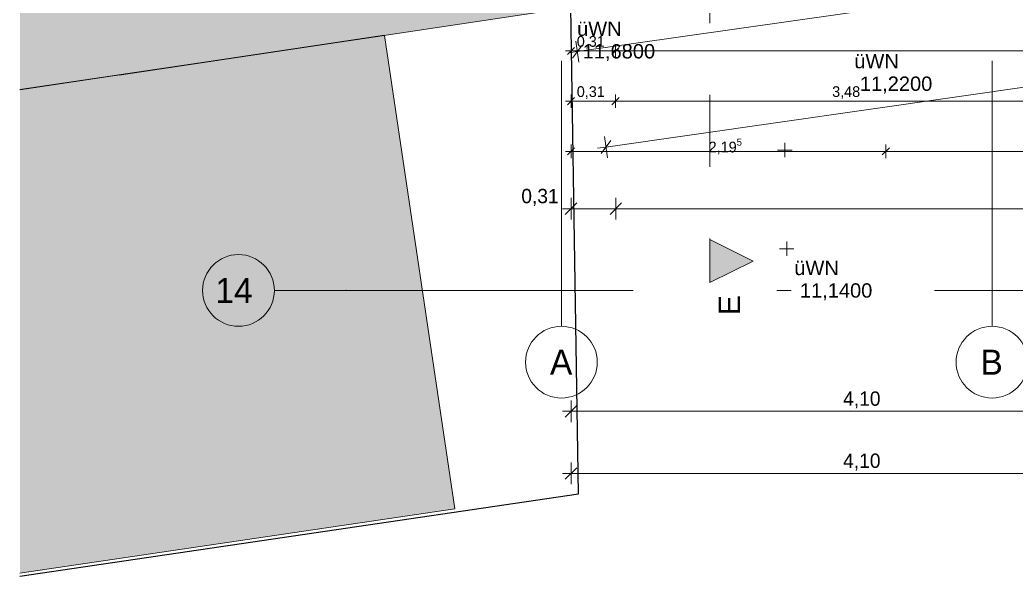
# Model space of a CAD drawing. Header units: metres. Extents: x -4 to 206, y -18 to 45.
# Drawn here: x 29.53 to 36.47, y -18 to -14.12 of the extents above; entities that cross this region are included whole.
import ezdxf

# ---------------------------------------------------------------- set-up
doc = ezdxf.new("R2010")
doc.units = ezdxf.units.M
doc.header["$MEASUREMENT"] = 0
doc.linetypes.add('Achse', pattern=[0.004, 0.002, -0.001, 0, -0.001])
doc.linetypes.add('Untersicht', pattern=[0.001, 0.0005, -0.0005])
for name, color, linetype in [('2._1.DG PP STG2_5_000 Achsraster', 7, 'Continuous'), ('2._1.DG PP STG2_5_725 Nachbarbebauung', 7, 'Continuous'), ('2._1.DG PP STG2_5_851 Marker Schnitt', 7, 'Continuous'), ('2._1.DG PP STG2_5_910 Allgemein Lageplan Höhen', 7, 'Continuous'), ('2._1.DG PP STG2_5_950 Polierplan Bemaßung', 7, 'Continuous'), ('2._1.DG PP STG2_5_Neubau_840 Baulinien', 7, 'Continuous')]:
    doc.layers.add(name, color=color, linetype=linetype)
doc.styles.add('ERSTELLTER_STIL_1', font='arial.ttf')
doc.styles.add('ERSTELLTER_STIL_2', font='')
doc.styles.get('ERSTELLTER_STIL_2').set_extended_font_data('Eurostile')

msp = doc.modelspace()

# ---------------------------------------------------------------- hatches: boundary and pattern name
at = {"layer": '2._1.DG PP STG2_5_725 Nachbarbebauung', "linetype": 'Continuous', "lineweight": 0, "true_color": 0x1f1f1f}
for points in [[(33.3596, -4.0618), (29.5275, -4.632), (29.5275, -14.6052), (32.0677, -14.2249), (30.2188, -14.5019), (33.3665, -14.0306)], [(29.5275, -17.9753), (32.5563, -17.5264), (32.0675, -14.2268), (29.5275, -14.603)]]:
    msp.add_hatch(color=250, dxfattribs=at).paths.add_polyline_path(points)
at = {"layer": '2._1.DG PP STG2_5_851 Marker Schnitt', "linetype": 'Continuous', "lineweight": 0, "true_color": 0x000000}
msp.add_hatch(color=18, dxfattribs=at).paths.add_polyline_path([(34.335, -15.9487), (34.635, -15.7987), (34.335, -15.6487)])

# ---------------------------------------------------------------- linework, layer by layer
at = {"layer": '2._1.DG PP STG2_5_000 Achsraster', "color": 5, "linetype": 'Achse', "lineweight": 0, "ltscale": 1000}
for p, q in [((33.3, 1.9963), (33.3, -16.0037)), ((36.3, 1.9963), (36.3, -16.0037)), ((31.8, -16.0037), (31.3, -16.0037)), ((31.8, -16.0037), (54.3, -16.0037)), ((33.3, -16.0037), (33.3, -16.0037)), ((33.3, -16.0037), (33.3, -16.2537)), ((36.3, -16.0037), (36.3, -16.0037)), ((36.3, -16.0037), (36.3, -16.2537))]:
    msp.add_line(p, q, dxfattribs=at)
at = {"layer": '2._1.DG PP STG2_5_000 Achsraster', "color": 5, "linetype": 'Continuous', "lineweight": 0, "ltscale": 1000}
for centre in [(31.05, -16.0037), (33.3, -16.5037), (36.3, -16.5037)]:
    msp.add_circle(centre, 0.25, dxfattribs=at)
at = {"layer": '2._1.DG PP STG2_5_000 Achsraster', "color": 5, "linetype": 'Achse', "lineweight": 0, "ltscale": 1000}
for p in [(31.8, -16.0037), (31.8, -16.0037), (33.3, -16.0037), (36.3, -16.0037)]:
    msp.add_point(p, dxfattribs=at)
at = {"layer": '2._1.DG PP STG2_5_725 Nachbarbebauung', "color": 8, "linetype": 'Continuous', "lineweight": 13, "ltscale": 1000, "flags": 128}
for points in [[(29.5275, -14.6052), (32.0677, -14.2249), (30.2188, -14.5019), (33.3665, -14.0306), (33.3596, -4.0618), (29.5275, -4.632)], [(29.5275, -17.9753), (32.5563, -17.5264), (32.0675, -14.2268), (29.5275, -14.603)]]:
    msp.add_lwpolyline(points, dxfattribs=at)
at = {"layer": '2._1.DG PP STG2_5_851 Marker Schnitt', "color": 7, "linetype": 'Untersicht', "lineweight": 13, "ltscale": 1000}
msp.add_line((34.335, 1.3588), (34.335, -15.6487), dxfattribs=at)
at = {"layer": '2._1.DG PP STG2_5_851 Marker Schnitt', "color": 7, "linetype": 'Continuous', "lineweight": 13, "ltscale": 1000, "flags": 128}
msp.add_lwpolyline([(34.335, -15.9487), (34.335, -15.6487), (34.635, -15.7987)], close=True, dxfattribs=at)
at = {"layer": '2._1.DG PP STG2_5_910 Allgemein Lageplan Höhen', "color": 7, "linetype": 'Continuous', "lineweight": 13, "ltscale": 1000}
for p, q in [((34.8565, -15.0751), (34.8565, -14.9751)), ((34.8065, -15.0251), (34.9065, -15.0251)), ((34.8702, -15.7636), (34.8702, -15.6636)), ((34.8202, -15.7136), (34.9202, -15.7136))]:
    msp.add_line(p, q, dxfattribs=at)
at = {"layer": '2._1.DG PP STG2_5_950 Polierplan Bemaßung', "color": 1, "linetype": 'Continuous', "lineweight": 13, "ltscale": 1000, "true_color": 0xfb0106}
for p, q in [((33.4108, -14.339), (52.1926, -11.6374)), ((52.3087, -12.3184), (33.61, -15.0043)), ((33.4447, -14.2938), (33.3769, -14.3843)), ((33.4215, -14.4133), (33.4002, -14.2648)), ((33.3514, -14.3476), (33.4108, -14.339)), ((33.6439, -14.9591), (33.5761, -15.0496)), ((33.5993, -14.9301), (33.6207, -15.0786)), ((33.61, -15.0043), (33.5506, -15.0129)), ((33.367, -16.9212), (33.367, -16.7712)), ((33.307, -16.8462), (33.367, -16.8462)), ((33.407, -16.8062), (33.327, -16.8862)), ((33.367, -16.8462), (37.465, -16.8462)), ((33.367, -17.3544), (33.367, -17.2044)), ((33.307, -17.2794), (33.367, -17.2794)), ((33.407, -17.2394), (33.327, -17.3194)), ((33.367, -17.2794), (37.465, -17.2794))]:
    msp.add_line(p, q, dxfattribs=at)
at = {"layer": '2._1.DG PP STG2_5_950 Polierplan Bemaßung', "color": 7, "linetype": 'Continuous', "lineweight": 13, "ltscale": 1000}
for p, q in [((33.3669, -14.3809), (33.3669, -14.2872)), ((33.6769, -14.3809), (33.6769, -14.2872)), ((33.3294, -14.3341), (33.3669, -14.3341)), ((33.3919, -14.3091), (33.3419, -14.3591)), ((33.3669, -14.3341), (33.6769, -14.3341)), ((33.7019, -14.3091), (33.6519, -14.3591)), ((33.6769, -14.3341), (39.935, -14.3341)), ((33.3669, -14.7309), (33.3669, -14.6372)), ((33.6769, -14.7309), (33.6769, -14.6372)), ((33.3294, -14.6841), (33.3669, -14.6841)), ((33.3919, -14.6591), (33.3419, -14.7091)), ((33.3669, -14.6841), (33.6769, -14.6841)), ((33.7019, -14.6591), (33.6519, -14.7091)), ((33.6769, -14.6841), (37.155, -14.6841)), ((33.3669, -15.0809), (33.3669, -14.9872)), ((35.56, -15.0809), (35.56, -14.9872)), ((33.3294, -15.0341), (33.3669, -15.0341)), ((33.3919, -15.0091), (33.3419, -15.0591)), ((33.3669, -15.0341), (35.56, -15.0341)), ((35.585, -15.0091), (35.535, -15.0591)), ((35.56, -15.0341), (42.965, -15.0341)), ((33.4069, -15.3941), (33.3269, -15.4741)), ((33.3669, -15.5091), (33.3669, -15.3591)), ((33.719, -15.3941), (33.639, -15.4741)), ((33.679, -15.5091), (33.679, -15.3591)), ((33.3069, -15.4341), (33.3669, -15.4341)), ((33.3669, -15.4341), (33.679, -15.4341)), ((33.679, -15.4341), (42.655, -15.4341))]:
    msp.add_line(p, q, dxfattribs=at)
at = {"layer": '2._1.DG PP STG2_5_Neubau_840 Baulinien', "color": 1, "linetype": 'Continuous', "lineweight": 25, "ltscale": 1000, "true_color": 0xfb0106, "flags": 128}
msp.add_lwpolyline([(29.5275, -17.9951), (33.4189, -17.4224), (33.3665, -14.0306), (52.1486, -11.3318), (57.2775, -10.5132)], dxfattribs=at)

# ---------------------------------------------------------------- texts
at = {"layer": '2._1.DG PP STG2_5_000 Achsraster', "color": 5, "linetype": 'Continuous', "lineweight": 0, "char_height": 0.175, "attachment_point": 1, "style": 'ERSTELLTER_STIL_2'}
for s, insert in [('\\A1;{\\pql;\\pt0;\\fEurostile|b0|i0|c0|p0;\\W1.000000;14}', (30.889, -15.9162)), ('\\A1;{\\pql;\\pt0;\\fEurostile|b0|i0|c0|p0;\\W1.000000;A}', (33.2201, -16.4162)), ('\\A1;{\\pql;\\pt0;\\fEurostile|b0|i0|c0|p0;\\W1.000000;B}', (36.2191, -16.4162))]:
    msp.add_mtext(s, dxfattribs=dict(at, insert=insert))
at = {"layer": '2._1.DG PP STG2_5_851 Marker Schnitt', "color": 7, "linetype": 'Continuous', "lineweight": 13, "insert": (34.545, -16.1759), "char_height": 0.15, "attachment_point": 7, "rotation": 90, "style": 'ERSTELLTER_STIL_1'}
msp.add_mtext('\\A1;{\\pql;\\pt0;\\fArial|b0|i0|c0|p0;\\W1.000000;E}', dxfattribs=at)
at = {"layer": '2._1.DG PP STG2_5_910 Allgemein Lageplan Höhen', "color": 7, "linetype": 'Continuous', "lineweight": 13, "char_height": 0.1, "attachment_point": 1, "style": 'ERSTELLTER_STIL_1'}
for s, insert in [('\\A1;{\\pql;\\fArial|b0|i0|c0|p0;\\W1.000000;üWN}', (33.4091, -14.1291)), ('\\A1;{\\pql;\\fArial|b0|i0|c0|p0;\\W1.000000; 11,6800}', (33.4091, -14.2863)), ('\\A1;{\\pql;\\fArial|b0|i0|c0|p0;\\W1.000000;üWN}', (35.3403, -14.3551)), ('\\A1;{\\pql;\\fArial|b0|i0|c0|p0;\\W1.000000; 11,2200}', (35.3403, -14.5123)), ('\\A1;{\\pql;\\fArial|b0|i0|c0|p0;\\W1.000000;üWN}', (34.9224, -15.7968)), ('\\A1;{\\pql;\\fArial|b0|i0|c0|p0;\\W1.000000; 11,1400}', (34.9224, -15.9539))]:
    msp.add_mtext(s, dxfattribs=dict(at, insert=insert))
at = {"layer": '2._1.DG PP STG2_5_950 Polierplan Bemaßung', "color": 7, "linetype": 'Continuous', "lineweight": 13, "attachment_point": 7, "style": 'ERSTELLTER_STIL_2'}
for s, insert, char_height, width in [('\\A1;{\\pql;\\fEurostile|b0|i0|c0|p0;\\W1.000000;0,31}', (33.407, -14.3191), 0.075, 0.22978), ('\\A1;{\\pql;\\fEurostile|b0|i0|c0|p0;\\W1.000000;0,31}', (33.407, -14.6691), 0.075, 0.22978), ('\\A1;{\\pql;\\fEurostile|b0|i0|c0|p0;\\W1.000000;3,48}', (35.1862, -14.6691), 0.075, 0.22978), ('\\A1;{\\pql;\\fEurostile|b0|i0|c0|p0;\\W1.000000;0,31}', (33.0205, -15.4141), 0.1, 0.306373)]:
    msp.add_mtext(s, dxfattribs=dict(at, insert=insert, char_height=char_height, width=width))
at = {"layer": '2._1.DG PP STG2_5_950 Polierplan Bemaßung', "color": 7, "linetype": 'Continuous', "lineweight": 13, "insert": (34.3258, -15.0633), "char_height": 0.075, "attachment_point": 7, "style": 'ERSTELLTER_STIL_2'}
msp.add_mtext('\\A1;{\\pql;\\fEurostile|b0|i0|c0|p0;\\W1.000000;2,19\\fEurostile|b0|i0|c0|p0;\\W1.000000;\\A1{\\H.66x;\\S5^  ;}}', dxfattribs=at)
at = {"layer": '2._1.DG PP STG2_5_950 Polierplan Bemaßung', "color": 1, "linetype": 'Continuous', "lineweight": 13, "true_color": 0xfb0106, "char_height": 0.1, "width": 0.306373, "attachment_point": 7, "style": 'ERSTELLTER_STIL_2'}
for insert in [(35.2628, -16.8262), (35.2628, -17.2594)]:
    msp.add_mtext('\\A1;{\\pql;\\fEurostile|b0|i0|c0|p0;\\W1.000000;4,10}', dxfattribs=dict(at, insert=insert))

doc.saveas('drawing.dxf')
